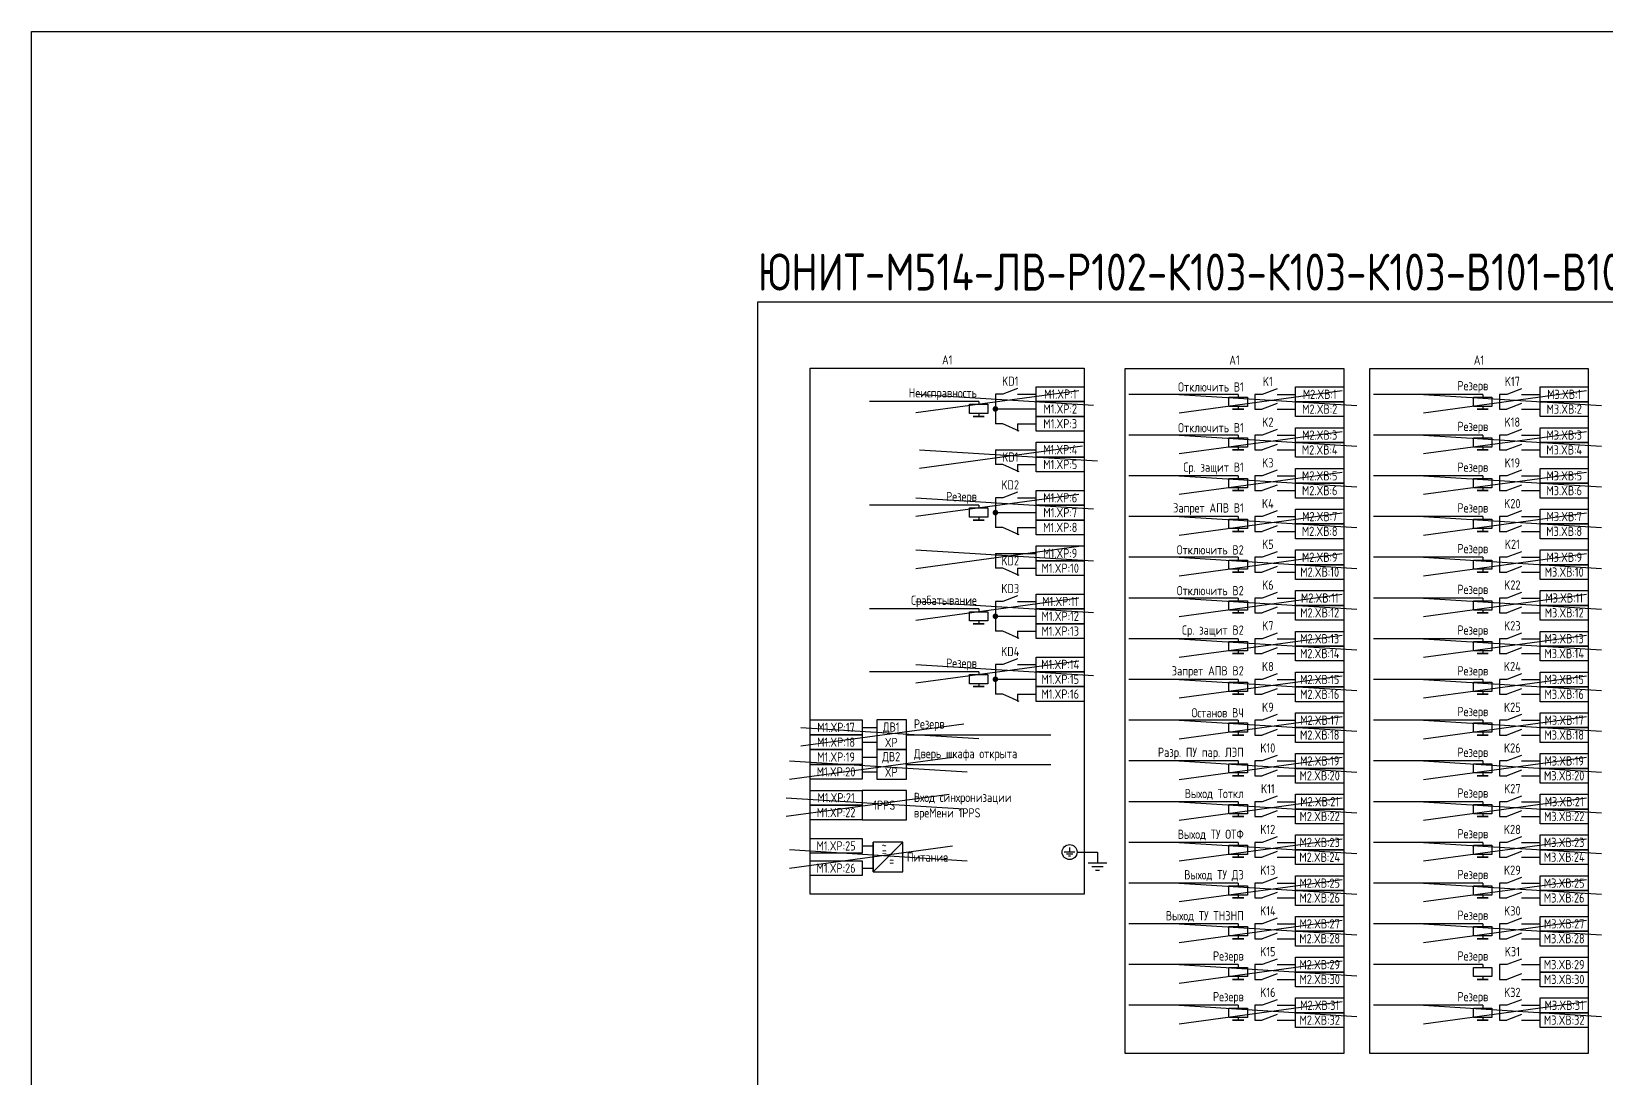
# Model space of a CAD drawing. Header units: millimetres. Extents: x -1036 to 2871, y -90 to 586.
# Drawn here: x -1036 to -611.2, y 303.5 to 586 of the extents above; entities that cross this region are included whole.
import ezdxf

# ---------------------------------------------------------------- set-up
doc = ezdxf.new("R2010")
doc.units = ezdxf.units.MM
doc.styles.add('Gost_type_A', font='GOST_A.TTF')

# ---------------------------------------------------------------- blocks, each defined once
blk = doc.blocks.new('POINT')
at = {"const_width": 0.75}
blk.add_lwpolyline([(-0.375, 0, 1), (0.375, 0, 1)], format="xyb", close=True, dxfattribs=at)

msp = doc.modelspace()

# ---------------------------------------------------------------- linework, layer by layer
at = {"color": 6}
for p, q in [((-797.32, 483.06), (-753.32, 489.06)), ((-726.28, 483), (-682.28, 489)), ((-797.32, 488.06), (-749.32, 485.06)), ((-726.28, 488), (-678.28, 485)), ((-726.28, 472), (-682.28, 478)), ((-726.28, 477), (-678.28, 474)), ((-796.32, 468.06), (-752.32, 474.06)), ((-796.32, 473.06), (-748.32, 470.06)), ((-726.28, 461), (-682.28, 467)), ((-726.28, 466), (-678.28, 463)), ((-726.28, 450), (-682.28, 456)), ((-726.28, 455), (-678.28, 452)), ((-726.28, 439), (-682.28, 445)), ((-726.28, 444), (-678.28, 441)), ((-726.28, 428), (-682.28, 434)), ((-797.32, 427.06), (-753.32, 433.06)), ((-797.32, 432.06), (-749.32, 429.06)), ((-726.28, 433), (-678.28, 430)), ((-726.28, 417), (-682.28, 423)), ((-726.28, 422), (-678.28, 419)), ((-797.32, 410.06), (-753.32, 416.06)), ((-797.32, 415.06), (-749.32, 412.06)), ((-726.28, 406), (-682.28, 412)), ((-726.28, 411), (-678.28, 408)), ((-726.28, 395), (-682.28, 401)), ((-726.28, 400), (-678.28, 397)), ((-831.42, 384.06), (-787.42, 390.06)), ((-831.42, 389.06), (-783.42, 386.06)), ((-726.28, 384), (-682.28, 390)), ((-726.28, 389), (-678.28, 386)), ((-726.28, 373), (-682.28, 379)), ((-726.28, 378), (-678.28, 375)), ((-831.42, 360.06), (-787.42, 366.06)), ((-726.28, 362), (-682.28, 368)), ((-726.28, 367), (-678.28, 364)), ((-831.42, 365.06), (-783.42, 362.06)), ((-726.28, 351), (-682.28, 357)), ((-726.28, 356), (-678.28, 353)), ((-726.28, 340), (-682.28, 346)), ((-726.28, 345), (-678.28, 342))]:
    msp.add_line(p, q, dxfattribs=at)
at = {"ltscale": 4.32}
for p, q in [((-769.84, 489.56), (-773.84, 488.06)), ((-699.81, 489.5), (-703.81, 488)), ((-633.82, 489.5), (-637.82, 488)), ((-699.81, 485.5), (-703.81, 484)), ((-633.82, 485.5), (-637.82, 484)), ((-769.45, 478.06), (-773.84, 480.06)), ((-699.81, 478.5), (-703.81, 477)), ((-633.82, 478.5), (-637.82, 477)), ((-699.81, 474.5), (-703.81, 473)), ((-633.82, 474.5), (-637.82, 473)), ((-769.45, 467.06), (-773.84, 469.06)), ((-699.81, 467.5), (-703.81, 466)), ((-633.82, 467.5), (-637.82, 466)), ((-699.81, 463.5), (-703.81, 462)), ((-633.82, 463.5), (-637.82, 462)), ((-769.84, 461.56), (-773.84, 460.06)), ((-699.81, 456.5), (-703.81, 455)), ((-633.82, 456.5), (-637.82, 455)), ((-769.45, 450.06), (-773.84, 452.06)), ((-699.81, 452.5), (-703.81, 451)), ((-633.82, 452.5), (-637.82, 451)), ((-699.81, 445.5), (-703.81, 444)), ((-633.82, 445.5), (-637.82, 444)), ((-769.45, 439.06), (-773.84, 441.06)), ((-699.81, 441.5), (-703.81, 440)), ((-633.82, 441.5), (-637.82, 440)), ((-769.84, 433.56), (-773.84, 432.06)), ((-699.81, 434.5), (-703.81, 433)), ((-633.82, 434.5), (-637.82, 433)), ((-699.81, 430.5), (-703.81, 429)), ((-633.82, 430.5), (-637.82, 429)), ((-769.45, 422.06), (-773.84, 424.06)), ((-699.81, 423.5), (-703.81, 422)), ((-633.82, 423.5), (-637.82, 422)), ((-769.84, 416.56), (-773.84, 415.06)), ((-699.81, 419.5), (-703.81, 418)), ((-633.82, 419.5), (-637.82, 418)), ((-699.81, 412.5), (-703.81, 411)), ((-633.82, 412.5), (-637.82, 411)), ((-699.81, 408.5), (-703.81, 407)), ((-633.82, 408.5), (-637.82, 407)), ((-769.45, 405.06), (-773.84, 407.06)), ((-699.81, 401.5), (-703.81, 400)), ((-633.82, 401.5), (-637.82, 400)), ((-699.81, 397.5), (-703.81, 396)), ((-633.82, 397.5), (-637.82, 396)), ((-699.81, 390.5), (-703.81, 389)), ((-633.82, 390.5), (-637.82, 389)), ((-699.81, 386.5), (-703.81, 385)), ((-633.82, 386.5), (-637.82, 385)), ((-699.81, 379.5), (-703.81, 378)), ((-633.82, 379.5), (-637.82, 378)), ((-699.81, 375.5), (-703.81, 374)), ((-633.82, 375.5), (-637.82, 374)), ((-755.81, 365.66), (-755.81, 364.38)), ((-699.81, 368.5), (-703.81, 367)), ((-633.82, 368.5), (-637.82, 367)), ((-754.39, 364.38), (-757.24, 364.38)), ((-754.96, 363.81), (-756.67, 363.81)), ((-755.53, 363.24), (-756.1, 363.24)), ((-745.78, 361.38), (-750.78, 361.38)), ((-748.28, 364.38), (-748.28, 361.38)), ((-699.81, 364.5), (-703.81, 363)), ((-633.82, 364.5), (-637.82, 363)), ((-746.78, 360.38), (-749.78, 360.38)), ((-747.78, 359.38), (-748.78, 359.38)), ((-699.81, 357.5), (-703.81, 356)), ((-633.82, 357.5), (-637.82, 356)), ((-699.81, 353.5), (-703.81, 352)), ((-633.82, 353.5), (-637.82, 352)), ((-699.81, 346.5), (-703.81, 345)), ((-633.82, 346.5), (-637.82, 345)), ((-699.81, 342.5), (-703.81, 341)), ((-633.82, 342.5), (-637.82, 341)), ((-699.81, 335.5), (-703.81, 334)), ((-699.81, 331.5), (-703.81, 330)), ((-633.82, 335.5), (-637.82, 334)), ((-633.82, 331.5), (-637.82, 330)), ((-699.81, 324.5), (-703.81, 323)), ((-633.82, 324.5), (-637.82, 323)), ((-699.81, 320.5), (-703.81, 319)), ((-633.82, 320.5), (-637.82, 319))]:
    msp.add_line(p, q, dxfattribs=at)
at = {"color": 3}
for p, q in [((-660.29, 483), (-616.29, 489)), ((-660.29, 488), (-612.29, 485)), ((-660.29, 472), (-616.29, 478)), ((-660.29, 477), (-612.29, 474)), ((-660.29, 461), (-616.29, 467)), ((-660.29, 466), (-612.29, 463)), ((-797.32, 455.06), (-753.32, 461.06)), ((-797.32, 460.06), (-749.32, 457.06)), ((-660.29, 450), (-616.29, 456)), ((-660.29, 455), (-612.29, 452)), ((-797.32, 441), (-753.32, 447)), ((-797.32, 446), (-749.32, 443)), ((-660.29, 439), (-616.29, 445)), ((-660.29, 444), (-612.29, 441)), ((-660.29, 428), (-616.29, 434)), ((-660.29, 433), (-612.29, 430)), ((-660.29, 417), (-616.29, 423)), ((-660.29, 422), (-612.29, 419)), ((-660.29, 406), (-616.29, 412)), ((-660.29, 411), (-612.29, 408)), ((-660.29, 395), (-616.29, 401)), ((-660.29, 400), (-612.29, 397)), ((-828.32, 393.06), (-784.32, 399.06)), ((-828.32, 398.06), (-780.32, 395.06)), ((-660.29, 384), (-616.29, 390)), ((-660.29, 389), (-612.29, 386)), ((-832.32, 374.06), (-788.32, 380.06)), ((-832.32, 379.06), (-784.32, 376.06)), ((-660.29, 373), (-616.29, 379)), ((-660.29, 378), (-612.29, 375)), ((-660.29, 362), (-616.29, 368)), ((-660.29, 367), (-612.29, 364)), ((-660.29, 351), (-616.29, 357)), ((-660.29, 356), (-612.29, 353)), ((-660.29, 340), (-616.29, 346)), ((-660.29, 345), (-612.29, 342)), ((-726.28, 329), (-682.28, 335)), ((-726.28, 334), (-678.28, 331)), ((-726.28, 318), (-682.28, 324)), ((-726.28, 323), (-678.28, 320)), ((-660.29, 318), (-616.29, 324)), ((-660.29, 323), (-612.29, 320))]:
    msp.add_line(p, q, dxfattribs=at)
for p, q in [((-780.34, 486.06), (-809.84, 486.06)), ((-780.34, 486.06), (-780.34, 485.31)), ((-710.31, 488), (-739.81, 488)), ((-710.31, 488), (-710.31, 487.25)), ((-710.31, 484.75), (-710.31, 484)), ((-644.32, 488), (-673.82, 488)), ((-644.32, 488), (-644.32, 487.25)), ((-644.32, 484.75), (-644.32, 484)), ((-780.34, 482.81), (-780.34, 482.06)), ((-769.84, 480.06), (-769.84, 478.06)), ((-710.31, 477), (-739.81, 477)), ((-710.31, 477), (-710.31, 476.25)), ((-644.32, 477), (-673.82, 477)), ((-644.32, 477), (-644.32, 476.25)), ((-775.84, 473.06), (-775.84, 469.06)), ((-710.31, 473.75), (-710.31, 473)), ((-644.32, 473.75), (-644.32, 473)), ((-769.84, 469.06), (-769.84, 467.06)), ((-710.31, 466), (-739.81, 466)), ((-710.31, 466), (-710.31, 465.25)), ((-644.32, 466), (-673.82, 466)), ((-644.32, 466), (-644.32, 465.25)), ((-710.31, 462.75), (-710.31, 462)), ((-644.32, 462.75), (-644.32, 462)), ((-780.34, 458.06), (-809.84, 458.06)), ((-780.34, 458.06), (-780.34, 457.31)), ((-780.34, 454.81), (-780.34, 454.06)), ((-710.31, 455), (-739.81, 455)), ((-710.31, 455), (-710.31, 454.25)), ((-644.32, 455), (-673.82, 455)), ((-644.32, 455), (-644.32, 454.25)), ((-769.84, 452.06), (-769.84, 450.06)), ((-710.31, 451.75), (-710.31, 451)), ((-644.32, 451.75), (-644.32, 451)), ((-775.84, 445.06), (-775.84, 441.06)), ((-710.31, 444), (-739.81, 444)), ((-710.31, 444), (-710.31, 443.25)), ((-644.32, 444), (-673.82, 444)), ((-644.32, 444), (-644.32, 443.25)), ((-769.84, 441.06), (-769.84, 439.06)), ((-710.31, 440.75), (-710.31, 440)), ((-644.32, 440.75), (-644.32, 440)), ((-780.34, 430.06), (-809.84, 430.06)), ((-780.34, 430.06), (-780.34, 429.31)), ((-710.31, 433), (-739.81, 433)), ((-710.31, 433), (-710.31, 432.25)), ((-710.31, 429.75), (-710.31, 429)), ((-644.32, 433), (-673.82, 433)), ((-644.32, 433), (-644.32, 432.25)), ((-644.32, 429.75), (-644.32, 429)), ((-780.34, 426.81), (-780.34, 426.06)), ((-769.84, 424.06), (-769.84, 422.06)), ((-710.31, 422), (-739.81, 422)), ((-710.31, 422), (-710.31, 421.25)), ((-644.32, 422), (-673.82, 422)), ((-644.32, 422), (-644.32, 421.25)), ((-710.31, 418.75), (-710.31, 418)), ((-644.32, 418.75), (-644.32, 418)), ((-780.34, 413.06), (-809.84, 413.06)), ((-780.34, 413.06), (-780.34, 412.31)), ((-780.34, 409.81), (-780.34, 409.06)), ((-710.31, 411), (-739.81, 411)), ((-710.31, 411), (-710.31, 410.25)), ((-644.32, 411), (-673.82, 411)), ((-644.32, 411), (-644.32, 410.25)), ((-769.84, 407.06), (-769.84, 405.06)), ((-710.31, 407.75), (-710.31, 407)), ((-644.32, 407.75), (-644.32, 407)), ((-710.31, 400), (-739.81, 400)), ((-710.31, 400), (-710.31, 399.25)), ((-644.32, 400), (-673.82, 400)), ((-644.32, 400), (-644.32, 399.25)), ((-811.84, 398.06), (-807.84, 398.06)), ((-799.84, 396.06), (-760.84, 396.06)), ((-710.31, 396.75), (-710.31, 396)), ((-644.32, 396.75), (-644.32, 396)), ((-811.84, 394.06), (-807.84, 394.06)), ((-811.84, 390.06), (-807.84, 390.06)), ((-799.84, 388.06), (-760.84, 388.06)), ((-710.31, 389), (-739.81, 389)), ((-710.31, 389), (-710.31, 388.25)), ((-644.32, 389), (-673.82, 389)), ((-644.32, 389), (-644.32, 388.25)), ((-811.84, 386.06), (-807.84, 386.06)), ((-710.31, 385.75), (-710.31, 385)), ((-644.32, 385.75), (-644.32, 385)), ((-710.31, 378), (-739.81, 378)), ((-710.31, 378), (-710.31, 377.25)), ((-710.31, 374.75), (-710.31, 374)), ((-644.32, 378), (-673.82, 378)), ((-644.32, 378), (-644.32, 377.25)), ((-644.32, 374.75), (-644.32, 374)), ((-808.84, 359.06), (-808.84, 367.06)), ((-808.84, 359.06), (-800.84, 367.06)), ((-710.31, 367), (-739.81, 367)), ((-710.31, 367), (-710.31, 366.25)), ((-644.32, 367), (-673.82, 367)), ((-644.32, 367), (-644.32, 366.25)), ((-753.79, 364.38), (-748.28, 364.38)), ((-710.31, 363.75), (-710.31, 363)), ((-644.32, 363.75), (-644.32, 363)), ((-710.31, 356), (-739.81, 356)), ((-710.31, 356), (-710.31, 355.25)), ((-710.31, 352.75), (-710.31, 352)), ((-644.32, 356), (-673.82, 356)), ((-644.32, 356), (-644.32, 355.25)), ((-644.32, 352.75), (-644.32, 352)), ((-710.31, 345), (-739.81, 345)), ((-710.31, 345), (-710.31, 344.25)), ((-644.32, 345), (-673.82, 345)), ((-644.32, 345), (-644.32, 344.25)), ((-710.31, 341.75), (-710.31, 341)), ((-644.32, 341.75), (-644.32, 341)), ((-710.31, 334), (-739.81, 334)), ((-710.31, 334), (-710.31, 333.25)), ((-644.32, 334), (-673.82, 334)), ((-644.32, 334), (-644.32, 333.25)), ((-710.31, 330.75), (-710.31, 330)), ((-644.32, 330.75), (-644.32, 330)), ((-710.31, 323), (-739.81, 323)), ((-710.31, 323), (-710.31, 322.25)), ((-644.32, 323), (-673.82, 323)), ((-644.32, 323), (-644.32, 322.25)), ((-710.31, 319.75), (-710.31, 319)), ((-644.32, 319.75), (-644.32, 319))]:
    msp.add_line(p, q)
at = {"ltscale": 1.08}
for p, q in [((-773.84, 488.06), (-775.84, 488.06)), ((-775.84, 488.06), (-775.84, 480.06)), ((-769.84, 488.06), (-764.84, 488.06)), ((-703.81, 488), (-705.81, 488)), ((-705.81, 488), (-705.81, 484)), ((-699.81, 488), (-694.81, 488)), ((-637.82, 488), (-639.82, 488)), ((-639.82, 488), (-639.82, 484)), ((-633.82, 488), (-628.82, 488)), ((-775.84, 484.06), (-764.84, 484.06)), ((-705.81, 484), (-703.81, 484)), ((-699.81, 484), (-694.81, 484)), ((-639.82, 484), (-637.82, 484)), ((-633.82, 484), (-628.82, 484)), ((-773.84, 480.06), (-775.84, 480.06)), ((-769.84, 480.06), (-764.84, 480.06)), ((-703.81, 477), (-705.81, 477)), ((-705.81, 477), (-705.81, 473)), ((-699.81, 477), (-694.81, 477)), ((-637.82, 477), (-639.82, 477)), ((-639.82, 477), (-639.82, 473)), ((-633.82, 477), (-628.82, 477)), ((-775.84, 473.06), (-764.84, 473.06)), ((-705.81, 473), (-703.81, 473)), ((-699.81, 473), (-694.81, 473)), ((-639.82, 473), (-637.82, 473)), ((-633.82, 473), (-628.82, 473)), ((-773.84, 469.06), (-775.84, 469.06)), ((-769.84, 469.06), (-764.84, 469.06)), ((-703.81, 466), (-705.81, 466)), ((-705.81, 466), (-705.81, 462)), ((-699.81, 466), (-694.81, 466)), ((-637.82, 466), (-639.82, 466)), ((-639.82, 466), (-639.82, 462)), ((-633.82, 466), (-628.82, 466)), ((-773.84, 460.06), (-775.84, 460.06)), ((-775.84, 460.06), (-775.84, 452.06)), ((-769.84, 460.06), (-764.84, 460.06)), ((-705.81, 462), (-703.81, 462)), ((-699.81, 462), (-694.81, 462)), ((-639.82, 462), (-637.82, 462)), ((-633.82, 462), (-628.82, 462)), ((-775.84, 456.06), (-764.84, 456.06)), ((-703.81, 455), (-705.81, 455)), ((-705.81, 455), (-705.81, 451)), ((-699.81, 455), (-694.81, 455)), ((-637.82, 455), (-639.82, 455)), ((-639.82, 455), (-639.82, 451)), ((-633.82, 455), (-628.82, 455)), ((-773.84, 452.06), (-775.84, 452.06)), ((-769.84, 452.06), (-764.84, 452.06)), ((-705.81, 451), (-703.81, 451)), ((-699.81, 451), (-694.81, 451)), ((-639.82, 451), (-637.82, 451)), ((-633.82, 451), (-628.82, 451)), ((-775.84, 445.06), (-764.84, 445.06)), ((-703.81, 444), (-705.81, 444)), ((-705.81, 444), (-705.81, 440)), ((-699.81, 444), (-694.81, 444)), ((-637.82, 444), (-639.82, 444)), ((-639.82, 444), (-639.82, 440)), ((-633.82, 444), (-628.82, 444)), ((-773.84, 441.06), (-775.84, 441.06)), ((-769.84, 441.06), (-764.84, 441.06)), ((-705.81, 440), (-703.81, 440)), ((-699.81, 440), (-694.81, 440)), ((-639.82, 440), (-637.82, 440)), ((-633.82, 440), (-628.82, 440)), ((-773.84, 432.06), (-775.84, 432.06)), ((-775.84, 432.06), (-775.84, 424.06)), ((-769.84, 432.06), (-764.84, 432.06)), ((-703.81, 433), (-705.81, 433)), ((-705.81, 433), (-705.81, 429)), ((-699.81, 433), (-694.81, 433)), ((-637.82, 433), (-639.82, 433)), ((-639.82, 433), (-639.82, 429)), ((-633.82, 433), (-628.82, 433)), ((-775.84, 428.06), (-764.84, 428.06)), ((-705.81, 429), (-703.81, 429)), ((-699.81, 429), (-694.81, 429)), ((-639.82, 429), (-637.82, 429)), ((-633.82, 429), (-628.82, 429)), ((-773.84, 424.06), (-775.84, 424.06)), ((-769.84, 424.06), (-764.84, 424.06)), ((-703.81, 422), (-705.81, 422)), ((-705.81, 422), (-705.81, 418)), ((-699.81, 422), (-694.81, 422)), ((-637.82, 422), (-639.82, 422)), ((-639.82, 422), (-639.82, 418)), ((-633.82, 422), (-628.82, 422)), ((-705.81, 418), (-703.81, 418)), ((-699.81, 418), (-694.81, 418)), ((-639.82, 418), (-637.82, 418)), ((-633.82, 418), (-628.82, 418)), ((-773.84, 415.06), (-775.84, 415.06)), ((-775.84, 415.06), (-775.84, 407.06)), ((-769.84, 415.06), (-764.84, 415.06)), ((-775.84, 411.06), (-764.84, 411.06)), ((-703.81, 411), (-705.81, 411)), ((-705.81, 411), (-705.81, 407)), ((-699.81, 411), (-694.81, 411)), ((-637.82, 411), (-639.82, 411)), ((-639.82, 411), (-639.82, 407)), ((-633.82, 411), (-628.82, 411)), ((-773.84, 407.06), (-775.84, 407.06)), ((-769.84, 407.06), (-764.84, 407.06)), ((-705.81, 407), (-703.81, 407)), ((-699.81, 407), (-694.81, 407)), ((-639.82, 407), (-637.82, 407)), ((-633.82, 407), (-628.82, 407)), ((-703.81, 400), (-705.81, 400)), ((-705.81, 400), (-705.81, 396)), ((-699.81, 400), (-694.81, 400)), ((-637.82, 400), (-639.82, 400)), ((-639.82, 400), (-639.82, 396)), ((-633.82, 400), (-628.82, 400)), ((-705.81, 396), (-703.81, 396)), ((-699.81, 396), (-694.81, 396)), ((-639.82, 396), (-637.82, 396)), ((-633.82, 396), (-628.82, 396)), ((-703.81, 389), (-705.81, 389)), ((-705.81, 389), (-705.81, 385)), ((-699.81, 389), (-694.81, 389)), ((-637.82, 389), (-639.82, 389)), ((-639.82, 389), (-639.82, 385)), ((-633.82, 389), (-628.82, 389)), ((-705.81, 385), (-703.81, 385)), ((-699.81, 385), (-694.81, 385)), ((-639.82, 385), (-637.82, 385)), ((-633.82, 385), (-628.82, 385)), ((-703.81, 378), (-705.81, 378)), ((-705.81, 378), (-705.81, 374)), ((-705.81, 374), (-703.81, 374)), ((-699.81, 378), (-694.81, 378)), ((-699.81, 374), (-694.81, 374)), ((-637.82, 378), (-639.82, 378)), ((-639.82, 378), (-639.82, 374)), ((-639.82, 374), (-637.82, 374)), ((-633.82, 378), (-628.82, 378)), ((-633.82, 374), (-628.82, 374)), ((-703.81, 367), (-705.81, 367)), ((-705.81, 367), (-705.81, 363)), ((-699.81, 367), (-694.81, 367)), ((-637.82, 367), (-639.82, 367)), ((-639.82, 367), (-639.82, 363)), ((-633.82, 367), (-628.82, 367)), ((-705.81, 363), (-703.81, 363)), ((-699.81, 363), (-694.81, 363)), ((-639.82, 363), (-637.82, 363)), ((-633.82, 363), (-628.82, 363)), ((-703.81, 356), (-705.81, 356)), ((-705.81, 356), (-705.81, 352)), ((-699.81, 356), (-694.81, 356)), ((-637.82, 356), (-639.82, 356)), ((-639.82, 356), (-639.82, 352)), ((-633.82, 356), (-628.82, 356)), ((-705.81, 352), (-703.81, 352)), ((-699.81, 352), (-694.81, 352)), ((-639.82, 352), (-637.82, 352)), ((-633.82, 352), (-628.82, 352)), ((-703.81, 345), (-705.81, 345)), ((-705.81, 345), (-705.81, 341)), ((-699.81, 345), (-694.81, 345)), ((-637.82, 345), (-639.82, 345)), ((-639.82, 345), (-639.82, 341)), ((-633.82, 345), (-628.82, 345)), ((-705.81, 341), (-703.81, 341)), ((-699.81, 341), (-694.81, 341)), ((-639.82, 341), (-637.82, 341)), ((-633.82, 341), (-628.82, 341)), ((-703.81, 334), (-705.81, 334)), ((-705.81, 334), (-705.81, 330)), ((-699.81, 334), (-694.81, 334)), ((-637.82, 334), (-639.82, 334)), ((-639.82, 334), (-639.82, 330)), ((-633.82, 334), (-628.82, 334)), ((-705.81, 330), (-703.81, 330)), ((-699.81, 330), (-694.81, 330)), ((-639.82, 330), (-637.82, 330)), ((-633.82, 330), (-628.82, 330)), ((-703.81, 323), (-705.81, 323)), ((-705.81, 323), (-705.81, 319)), ((-699.81, 323), (-694.81, 323)), ((-637.82, 323), (-639.82, 323)), ((-639.82, 323), (-639.82, 319)), ((-633.82, 323), (-628.82, 323)), ((-705.81, 319), (-703.81, 319)), ((-699.81, 319), (-694.81, 319)), ((-639.82, 319), (-637.82, 319)), ((-633.82, 319), (-628.82, 319))]:
    msp.add_line(p, q, dxfattribs=at)
at = {"ltscale": 4}
for p, q in [((-811.84, 366.06), (-808.84, 366.06)), ((-811.84, 360.06), (-808.84, 360.06))]:
    msp.add_line(p, q, dxfattribs=at)
for points in [[(-1036, 586), (2871, 586), (2871, -90), (-1036, -90)], [(-840, 513), (-64.17, 513), (-64.17, 297), (-840, 297)], [(-825.84, 495.06), (-751.84, 495.06), (-751.84, 353.06), (-825.84, 353.06)], [(-740.81, 495), (-681.81, 495), (-681.81, 310), (-740.81, 310)], [(-674.82, 495), (-615.82, 495), (-615.82, 310), (-674.82, 310)], [(-764.84, 490.06), (-751.84, 490.06), (-751.84, 486.06), (-764.84, 486.06)], [(-694.81, 490), (-681.81, 490), (-681.81, 486), (-694.81, 486)], [(-628.82, 490), (-615.82, 490), (-615.82, 486), (-628.82, 486)], [(-777.84, 485.31), (-777.84, 482.81), (-782.84, 482.81), (-782.84, 485.31)], [(-764.84, 486.06), (-751.84, 486.06), (-751.84, 482.06), (-764.84, 482.06)], [(-707.81, 487.25), (-707.81, 484.75), (-712.81, 484.75), (-712.81, 487.25)], [(-694.81, 486), (-681.81, 486), (-681.81, 482), (-694.81, 482)], [(-641.82, 487.25), (-641.82, 484.75), (-646.82, 484.75), (-646.82, 487.25)], [(-628.82, 486), (-615.82, 486), (-615.82, 482), (-628.82, 482)], [(-778.84, 482.06), (-781.84, 482.06)], [(-764.84, 482.06), (-751.84, 482.06), (-751.84, 478.06), (-764.84, 478.06)], [(-708.81, 484), (-711.81, 484)], [(-642.82, 484), (-645.82, 484)], [(-707.81, 476.25), (-707.81, 473.75), (-712.81, 473.75), (-712.81, 476.25)], [(-694.81, 479), (-681.81, 479), (-681.81, 475), (-694.81, 475)], [(-641.82, 476.25), (-641.82, 473.75), (-646.82, 473.75), (-646.82, 476.25)], [(-628.82, 479), (-615.82, 479), (-615.82, 475), (-628.82, 475)], [(-764.84, 475.06), (-751.84, 475.06), (-751.84, 471.06), (-764.84, 471.06)], [(-708.81, 473), (-711.81, 473)], [(-694.81, 475), (-681.81, 475), (-681.81, 471), (-694.81, 471)], [(-642.82, 473), (-645.82, 473)], [(-628.82, 475), (-615.82, 475), (-615.82, 471), (-628.82, 471)], [(-764.84, 471.06), (-751.84, 471.06), (-751.84, 467.06), (-764.84, 467.06)], [(-694.81, 468), (-681.81, 468), (-681.81, 464), (-694.81, 464)], [(-628.82, 468), (-615.82, 468), (-615.82, 464), (-628.82, 464)], [(-707.81, 465.25), (-707.81, 462.75), (-712.81, 462.75), (-712.81, 465.25)], [(-694.81, 464), (-681.81, 464), (-681.81, 460), (-694.81, 460)], [(-641.82, 465.25), (-641.82, 462.75), (-646.82, 462.75), (-646.82, 465.25)], [(-628.82, 464), (-615.82, 464), (-615.82, 460), (-628.82, 460)], [(-764.84, 462.06), (-751.84, 462.06), (-751.84, 458.06), (-764.84, 458.06)], [(-708.81, 462), (-711.81, 462)], [(-642.82, 462), (-645.82, 462)], [(-777.84, 457.31), (-777.84, 454.81), (-782.84, 454.81), (-782.84, 457.31)], [(-764.84, 458.06), (-751.84, 458.06), (-751.84, 454.06), (-764.84, 454.06)], [(-694.81, 457), (-681.81, 457), (-681.81, 453), (-694.81, 453)], [(-628.82, 457), (-615.82, 457), (-615.82, 453), (-628.82, 453)], [(-778.84, 454.06), (-781.84, 454.06)], [(-764.84, 454.06), (-751.84, 454.06), (-751.84, 450.06), (-764.84, 450.06)], [(-707.81, 454.25), (-707.81, 451.75), (-712.81, 451.75), (-712.81, 454.25)], [(-708.81, 451), (-711.81, 451)], [(-694.81, 453), (-681.81, 453), (-681.81, 449), (-694.81, 449)], [(-641.82, 454.25), (-641.82, 451.75), (-646.82, 451.75), (-646.82, 454.25)], [(-642.82, 451), (-645.82, 451)], [(-628.82, 453), (-615.82, 453), (-615.82, 449), (-628.82, 449)], [(-764.84, 447.06), (-751.84, 447.06), (-751.84, 443.06), (-764.84, 443.06)], [(-764.84, 443.06), (-751.84, 443.06), (-751.84, 439.06), (-764.84, 439.06)], [(-707.81, 443.25), (-707.81, 440.75), (-712.81, 440.75), (-712.81, 443.25)], [(-694.81, 446), (-681.81, 446), (-681.81, 442), (-694.81, 442)], [(-694.81, 442), (-681.81, 442), (-681.81, 438), (-694.81, 438)], [(-641.82, 443.25), (-641.82, 440.75), (-646.82, 440.75), (-646.82, 443.25)], [(-628.82, 446), (-615.82, 446), (-615.82, 442), (-628.82, 442)], [(-628.82, 442), (-615.82, 442), (-615.82, 438), (-628.82, 438)], [(-708.81, 440), (-711.81, 440)], [(-642.82, 440), (-645.82, 440)], [(-764.84, 434.06), (-751.84, 434.06), (-751.84, 430.06), (-764.84, 430.06)], [(-694.81, 435), (-681.81, 435), (-681.81, 431), (-694.81, 431)], [(-628.82, 435), (-615.82, 435), (-615.82, 431), (-628.82, 431)], [(-777.84, 429.31), (-777.84, 426.81), (-782.84, 426.81), (-782.84, 429.31)], [(-764.84, 430.06), (-751.84, 430.06), (-751.84, 426.06), (-764.84, 426.06)], [(-707.81, 432.25), (-707.81, 429.75), (-712.81, 429.75), (-712.81, 432.25)], [(-694.81, 431), (-681.81, 431), (-681.81, 427), (-694.81, 427)], [(-641.82, 432.25), (-641.82, 429.75), (-646.82, 429.75), (-646.82, 432.25)], [(-628.82, 431), (-615.82, 431), (-615.82, 427), (-628.82, 427)], [(-778.84, 426.06), (-781.84, 426.06)], [(-764.84, 426.06), (-751.84, 426.06), (-751.84, 422.06), (-764.84, 422.06)], [(-708.81, 429), (-711.81, 429)], [(-642.82, 429), (-645.82, 429)], [(-707.81, 421.25), (-707.81, 418.75), (-712.81, 418.75), (-712.81, 421.25)], [(-694.81, 424), (-681.81, 424), (-681.81, 420), (-694.81, 420)], [(-641.82, 421.25), (-641.82, 418.75), (-646.82, 418.75), (-646.82, 421.25)], [(-628.82, 424), (-615.82, 424), (-615.82, 420), (-628.82, 420)], [(-764.84, 417.06), (-751.84, 417.06), (-751.84, 413.06), (-764.84, 413.06)], [(-708.81, 418), (-711.81, 418)], [(-694.81, 420), (-681.81, 420), (-681.81, 416), (-694.81, 416)], [(-642.82, 418), (-645.82, 418)], [(-628.82, 420), (-615.82, 420), (-615.82, 416), (-628.82, 416)], [(-777.84, 412.31), (-777.84, 409.81), (-782.84, 409.81), (-782.84, 412.31)], [(-764.84, 413.06), (-751.84, 413.06), (-751.84, 409.06), (-764.84, 409.06)], [(-694.81, 413), (-681.81, 413), (-681.81, 409), (-694.81, 409)], [(-628.82, 413), (-615.82, 413), (-615.82, 409), (-628.82, 409)], [(-778.84, 409.06), (-781.84, 409.06)], [(-764.84, 409.06), (-751.84, 409.06), (-751.84, 405.06), (-764.84, 405.06)], [(-707.81, 410.25), (-707.81, 407.75), (-712.81, 407.75), (-712.81, 410.25)], [(-694.81, 409), (-681.81, 409), (-681.81, 405), (-694.81, 405)], [(-641.82, 410.25), (-641.82, 407.75), (-646.82, 407.75), (-646.82, 410.25)], [(-628.82, 409), (-615.82, 409), (-615.82, 405), (-628.82, 405)], [(-708.81, 407), (-711.81, 407)], [(-642.82, 407), (-645.82, 407)], [(-825.84, 400.06), (-811.84, 400.06), (-811.84, 396.06), (-825.84, 396.06)], [(-694.81, 402), (-681.81, 402), (-681.81, 398), (-694.81, 398)], [(-628.82, 402), (-615.82, 402), (-615.82, 398), (-628.82, 398)], [(-825.84, 396.06), (-811.84, 396.06), (-811.84, 392.06), (-825.84, 392.06)], [(-707.81, 399.25), (-707.81, 396.75), (-712.81, 396.75), (-712.81, 399.25)], [(-708.81, 396), (-711.81, 396)], [(-694.81, 398), (-681.81, 398), (-681.81, 394), (-694.81, 394)], [(-641.82, 399.25), (-641.82, 396.75), (-646.82, 396.75), (-646.82, 399.25)], [(-642.82, 396), (-645.82, 396)], [(-628.82, 398), (-615.82, 398), (-615.82, 394), (-628.82, 394)], [(-825.84, 392.06), (-811.84, 392.06), (-811.84, 388.06), (-825.84, 388.06)], [(-694.81, 391), (-681.81, 391), (-681.81, 387), (-694.81, 387)], [(-628.82, 391), (-615.82, 391), (-615.82, 387), (-628.82, 387)], [(-825.84, 388.06), (-811.84, 388.06), (-811.84, 384.06), (-825.84, 384.06)], [(-707.81, 388.25), (-707.81, 385.75), (-712.81, 385.75), (-712.81, 388.25)], [(-694.81, 387), (-681.81, 387), (-681.81, 383), (-694.81, 383)], [(-641.82, 388.25), (-641.82, 385.75), (-646.82, 385.75), (-646.82, 388.25)], [(-628.82, 387), (-615.82, 387), (-615.82, 383), (-628.82, 383)], [(-708.81, 385), (-711.81, 385)], [(-642.82, 385), (-645.82, 385)], [(-825.84, 381.06), (-811.84, 381.06), (-811.84, 377.06), (-825.84, 377.06)], [(-694.81, 380), (-681.81, 380), (-681.81, 376), (-694.81, 376)], [(-628.82, 380), (-615.82, 380), (-615.82, 376), (-628.82, 376)], [(-825.84, 377.06), (-811.84, 377.06), (-811.84, 373.06), (-825.84, 373.06)], [(-707.81, 377.25), (-707.81, 374.75), (-712.81, 374.75), (-712.81, 377.25)], [(-708.81, 374), (-711.81, 374)], [(-694.81, 376), (-681.81, 376), (-681.81, 372), (-694.81, 372)], [(-641.82, 377.25), (-641.82, 374.75), (-646.82, 374.75), (-646.82, 377.25)], [(-642.82, 374), (-645.82, 374)], [(-628.82, 376), (-615.82, 376), (-615.82, 372), (-628.82, 372)], [(-825.84, 368.06), (-811.84, 368.06), (-811.84, 364.06), (-825.84, 364.06)], [(-707.81, 366.25), (-707.81, 363.75), (-712.81, 363.75), (-712.81, 366.25)], [(-694.81, 369), (-681.81, 369), (-681.81, 365), (-694.81, 365)], [(-641.82, 366.25), (-641.82, 363.75), (-646.82, 363.75), (-646.82, 366.25)], [(-628.82, 369), (-615.82, 369), (-615.82, 365), (-628.82, 365)], [(-825.84, 362.06), (-811.84, 362.06), (-811.84, 358.06), (-825.84, 358.06)], [(-708.81, 363), (-711.81, 363)], [(-694.81, 365), (-681.81, 365), (-681.81, 361), (-694.81, 361)], [(-642.82, 363), (-645.82, 363)], [(-628.82, 365), (-615.82, 365), (-615.82, 361), (-628.82, 361)], [(-694.81, 358), (-681.81, 358), (-681.81, 354), (-694.81, 354)], [(-628.82, 358), (-615.82, 358), (-615.82, 354), (-628.82, 354)], [(-707.81, 355.25), (-707.81, 352.75), (-712.81, 352.75), (-712.81, 355.25)], [(-694.81, 354), (-681.81, 354), (-681.81, 350), (-694.81, 350)], [(-641.82, 355.25), (-641.82, 352.75), (-646.82, 352.75), (-646.82, 355.25)], [(-628.82, 354), (-615.82, 354), (-615.82, 350), (-628.82, 350)], [(-708.81, 352), (-711.81, 352)], [(-642.82, 352), (-645.82, 352)], [(-707.81, 344.25), (-707.81, 341.75), (-712.81, 341.75), (-712.81, 344.25)], [(-694.81, 347), (-681.81, 347), (-681.81, 343), (-694.81, 343)], [(-641.82, 344.25), (-641.82, 341.75), (-646.82, 341.75), (-646.82, 344.25)], [(-628.82, 347), (-615.82, 347), (-615.82, 343), (-628.82, 343)], [(-708.81, 341), (-711.81, 341)], [(-694.81, 343), (-681.81, 343), (-681.81, 339), (-694.81, 339)], [(-642.82, 341), (-645.82, 341)], [(-628.82, 343), (-615.82, 343), (-615.82, 339), (-628.82, 339)], [(-694.81, 336), (-681.81, 336), (-681.81, 332), (-694.81, 332)], [(-628.82, 336), (-615.82, 336), (-615.82, 332), (-628.82, 332)], [(-707.81, 333.25), (-707.81, 330.75), (-712.81, 330.75), (-712.81, 333.25)], [(-694.81, 332), (-681.81, 332), (-681.81, 328), (-694.81, 328)], [(-641.82, 333.25), (-641.82, 330.75), (-646.82, 330.75), (-646.82, 333.25)], [(-628.82, 332), (-615.82, 332), (-615.82, 328), (-628.82, 328)], [(-708.81, 330), (-711.81, 330)], [(-642.82, 330), (-645.82, 330)], [(-694.81, 325), (-681.81, 325), (-681.81, 321), (-694.81, 321)], [(-628.82, 325), (-615.82, 325), (-615.82, 321), (-628.82, 321)], [(-707.81, 322.25), (-707.81, 319.75), (-712.81, 319.75), (-712.81, 322.25)], [(-708.81, 319), (-711.81, 319)], [(-694.81, 321), (-681.81, 321), (-681.81, 317), (-694.81, 317)], [(-641.82, 322.25), (-641.82, 319.75), (-646.82, 319.75), (-646.82, 322.25)], [(-642.82, 319), (-645.82, 319)], [(-628.82, 321), (-615.82, 321), (-615.82, 317), (-628.82, 317)]]:
    msp.add_lwpolyline(points, close=True)
for points in [[(-807.84, 392.06), (-799.84, 392.06), (-799.84, 400.06), (-807.84, 400.06)], [(-807.84, 384.06), (-799.84, 384.06), (-799.84, 392.06), (-807.84, 392.06)], [(-811.84, 373.06), (-799.84, 373.06), (-799.84, 381.06), (-811.84, 381.06)], [(-808.84, 359.06), (-800.84, 359.06), (-800.84, 367.06), (-808.84, 367.06)]]:
    msp.add_lwpolyline(points, close=True, dxfattribs=at)
msp.add_circle((-755.81, 364.38), 2.02)

# ---------------------------------------------------------------- block references
for p in [(-775.84, 484.06), (-775.84, 456.06), (-775.84, 428.06), (-775.84, 411.06)]:
    msp.add_blockref('POINT', p)

# ---------------------------------------------------------------- texts
at = {"style": 'Gost_type_A'}
for s, insert, char_height, width, attachment_point, line_spacing_factor in [('ЮНИТ-М514-ЛВ-Р102-К103-К103-К103-В101-В101-В101-М179.0700-С01.03', (-840, 516), 10, 855, 7, 0.9), ('A1', (-788.84, 496.06), 2.5, 74.0002, 8, 0.9), ('A1', (-711.31, 496), 2.5, 59, 8, 0.9), ('A1', (-645.32, 496), 2.5, 59, 8, 0.9), ('Неисправность', (-780.84, 488.06), 2.5, 37, 6, 0.8), ('Резерв', (-780.84, 460.06), 2.5, 37, 6, 0.8), ('Срабатывание', (-780.84, 432.06), 2.5, 37, 6, 0.8), ('Резерв', (-780.84, 415.06), 2.5, 37, 6, 0.8)]:
    msp.add_mtext(s, dxfattribs=dict(at, insert=insert, char_height=char_height, width=width, attachment_point=attachment_point, line_spacing_factor=line_spacing_factor))
at = {"char_height": 2.5, "style": 'Gost_type_A'}
for s, insert, width, attachment_point in [('KD1', (-771.84, 491.56), 8, 5), ('M1.XP:1', (-758.34, 488.06), 13, 5), ('Отключить В1', (-708.81, 490), 31.0015, 6), ('K1', (-702.31, 491.5), 5, 5), ('M2.XВ:1', (-688.31, 488), 13, 5), ('Резерв', (-642.82, 490), 31.0015, 6), ('K17', (-636.32, 491.5), 5, 5), ('M3.XВ:1', (-622.32, 488), 13, 5), ('M1.XP:2', (-758.34, 484.06), 13, 5), ('M2.XВ:2', (-688.31, 484), 13, 5), ('M3.XВ:2', (-622.32, 484), 13, 5), ('M1.XP:3', (-758.34, 480.06), 13, 5), ('Отключить В1', (-708.81, 479), 31.0015, 6), ('K2', (-702.31, 480.5), 5, 5), ('Резерв', (-642.82, 479), 31.0015, 6), ('K18', (-636.32, 480.5), 5, 5), ('M2.XВ:3', (-688.31, 477), 13, 5), ('M3.XВ:3', (-622.32, 477), 13, 5), ('KD1', (-771.84, 471.06), 8, 5), ('M1.XP:4', (-758.34, 473.06), 13, 5), ('M2.XВ:4', (-688.31, 473), 13, 5), ('M3.XВ:4', (-622.32, 473), 13, 5), ('M1.XP:5', (-758.34, 469.06), 13, 5), ('Ср. защит В1', (-708.81, 468), 31.0015, 6), ('K3', (-702.31, 469.5), 5, 5), ('Резерв', (-642.82, 468), 31.0015, 6), ('K19', (-636.32, 469.5), 5, 5), ('KD2', (-771.84, 463.56), 8, 5), ('M2.XВ:5', (-688.31, 466), 13, 5), ('M2.XВ:6', (-688.31, 462), 13, 5), ('M3.XВ:5', (-622.32, 466), 13, 5), ('M3.XВ:6', (-622.32, 462), 13, 5), ('M1.XP:6', (-758.34, 460.06), 13, 5), ('K4', (-702.31, 458.5), 5, 5), ('K20', (-636.32, 458.5), 5, 5), ('M1.XP:7', (-758.34, 456.06), 13, 5), ('Запрет АПВ В1', (-708.81, 457), 31.0015, 6), ('M2.XВ:7', (-688.31, 455), 13, 5), ('Резерв', (-642.82, 457), 31.0015, 6), ('M3.XВ:7', (-622.32, 455), 13, 5), ('M1.XP:8', (-758.34, 452.06), 13, 5), ('M2.XВ:8', (-688.31, 451), 13, 5), ('M3.XВ:8', (-622.32, 451), 13, 5), ('M1.XP:9', (-758.34, 445.06), 13, 5), ('Отключить В2', (-708.81, 446), 31.0015, 6), ('K5', (-702.31, 447.5), 5, 5), ('Резерв', (-642.82, 446), 31.0015, 6), ('K21', (-636.32, 447.5), 5, 5), ('KD2', (-771.84, 443.06), 8, 5), ('M1.XP:10', (-758.34, 441.06), 13, 5), ('M2.XВ:9', (-688.31, 444), 13, 5), ('M3.XВ:9', (-622.32, 444), 13, 5), ('K6', (-702.31, 436.5), 5, 5), ('M2.XВ:10', (-688.31, 440), 13, 5), ('K22', (-636.32, 436.5), 5, 5), ('M3.XВ:10', (-622.32, 440), 13, 5), ('KD3', (-771.84, 435.56), 8, 5), ('Отключить В2', (-708.81, 435), 31.0015, 6), ('M2.XВ:11', (-688.31, 433), 13, 5), ('Резерв', (-642.82, 435), 31.0015, 6), ('M3.XВ:11', (-622.32, 433), 13, 5), ('M1.XP:12', (-758.34, 428.06), 13, 5), ('M1.XP:11', (-758.34, 432.06), 13, 5), ('M2.XВ:12', (-688.31, 429), 13, 5), ('M3.XВ:12', (-622.32, 429), 13, 5), ('M1.XP:13', (-758.34, 424.06), 13, 5), ('Ср. защит В2', (-708.81, 424), 31.0015, 6), ('K7', (-702.31, 425.5), 5, 5), ('Резерв', (-642.82, 424), 31.0015, 6), ('K23', (-636.32, 425.5), 5, 5), ('M2.XВ:13', (-688.31, 422), 13, 5), ('M3.XВ:13', (-622.32, 422), 13, 5), ('KD4', (-771.84, 418.56), 8, 5), ('M2.XВ:14', (-688.31, 418), 13, 5), ('M3.XВ:14', (-622.32, 418), 13, 5), ('M1.XP:14', (-758.34, 415.06), 13, 5), ('M1.XP:15', (-758.34, 411.06), 13, 5), ('Запрет АПВ В2', (-708.81, 413), 31.0015, 6), ('K8', (-702.31, 414.5), 5, 5), ('M2.XВ:15', (-688.31, 411), 13, 5), ('Резерв', (-642.82, 413), 31.0015, 6), ('K24', (-636.32, 414.5), 5, 5), ('M3.XВ:15', (-622.32, 411), 13, 5), ('M1.XP:16', (-758.34, 407.06), 13, 5), ('M2.XВ:16', (-688.31, 407), 13, 5), ('M3.XВ:16', (-622.32, 407), 13, 5), ('K9', (-702.31, 403.5), 5, 5), ('Резерв', (-642.82, 402), 31.0015, 6), ('K25', (-636.32, 403.5), 5, 5), ('ДВ1 XP', (-803.96, 396.06), 7.7588, 5), ('Резерв', (-797.84, 397.06), 27.8465, 7), ('Останов ВЧ', (-708.81, 402), 31.0015, 6), ('M2.XВ:17', (-688.31, 400), 13, 5), ('M3.XВ:17', (-622.32, 400), 13, 5), ('M1.XP:18', (-818.84, 394.06), 14, 5), ('M1.XP:17', (-818.84, 398.06), 14, 5), ('M2.XВ:18', (-688.31, 396), 13, 5), ('M3.XВ:18', (-622.32, 396), 13, 5), ('M1.XP:19', (-818.84, 390.06), 14, 5), ('ДВ2 XP', (-803.96, 388.06), 7.7588, 5), ('Дверь шкафа открыта', (-797.84, 389.06), 35.9749, 7), ('Разр. ПУ пар. ЛЭП', (-708.81, 391), 31.0015, 6), ('K10', (-702.31, 392.5), 5, 5), ('Резерв', (-642.82, 391), 31.0015, 6), ('K26', (-636.32, 392.5), 5, 5), ('M1.XP:20', (-818.84, 386.06), 14, 5), ('M2.XВ:19', (-688.31, 389), 13, 5), ('M3.XВ:19', (-622.32, 389), 13, 5), ('K11', (-702.31, 381.5), 5, 5), ('M2.XВ:20', (-688.31, 385), 13, 5), ('K27', (-636.32, 381.5), 5, 5), ('M3.XВ:20', (-622.32, 385), 13, 5), ('M1.XP:21', (-818.84, 379.06), 14, 5), ('1PPS', (-805.84, 377.06), 12, 5), ('Вход синхронизации\\PвреMени 1PPS', (-797.84, 373.06), 35.9749, 7), ('Выход Тоткл', (-708.81, 380), 31.0015, 6), ('M2.XВ:21', (-688.31, 378), 13, 5), ('Резерв', (-642.82, 380), 31.0015, 6), ('M3.XВ:21', (-622.32, 378), 13, 5), ('M1.XP:22', (-818.84, 375.06), 14, 5), ('M2.XВ:22', (-688.31, 374), 13, 5), ('M3.XВ:22', (-622.32, 374), 13, 5), ('Выход ТУ ОТФ', (-708.81, 369), 31.0015, 6), ('K12', (-702.31, 370.5), 5, 5), ('Резерв', (-642.82, 369), 31.0015, 6), ('K28', (-636.32, 370.5), 5, 5), ('M1.XP:25', (-818.84, 366.06), 13.9956, 5), ('~', (-805.84, 366.09), 2.7, 5), ('M2.XВ:23', (-688.31, 367), 13, 5), ('M3.XВ:23', (-622.32, 367), 13, 5), ('M1.XP:26', (-818.84, 360.06), 13.9956, 5), ('=', (-805.84, 364.59), 6, 5), ('=', (-803.84, 362.06), 6, 5), ('Питание', (-794.17, 363.04), 11.3452, 5), ('M2.XВ:24', (-688.31, 363), 13, 5), ('M3.XВ:24', (-622.32, 363), 13, 5), ('Выход ТУ ДЗ', (-708.81, 358), 31.0015, 6), ('K13', (-702.31, 359.5), 5, 5), ('M2.XВ:25', (-688.31, 356), 13, 5), ('Резерв', (-642.82, 358), 31.0015, 6), ('K29', (-636.32, 359.5), 5, 5), ('M3.XВ:25', (-622.32, 356), 13, 5), ('M2.XВ:26', (-688.31, 352), 13, 5), ('M3.XВ:26', (-622.32, 352), 13, 5), ('Выход ТУ ТНЗНП', (-708.81, 347), 31.0015, 6), ('K14', (-702.31, 348.5), 5, 5), ('Резерв', (-642.82, 347), 31.0015, 6), ('K30', (-636.32, 348.5), 5, 5), ('M2.XВ:27', (-688.31, 345), 13, 5), ('M3.XВ:27', (-622.32, 345), 13, 5), ('M2.XВ:28', (-688.31, 341), 13, 5), ('M3.XВ:28', (-622.32, 341), 13, 5), ('Резерв', (-708.81, 336), 31.0015, 6), ('K15', (-702.31, 337.5), 5, 5), ('Резерв', (-642.82, 336), 31.0015, 6), ('K31', (-636.32, 337.5), 5, 5), ('M2.XВ:29', (-688.31, 334), 13, 5), ('M3.XВ:29', (-622.32, 334), 13, 5), ('K16', (-702.31, 326.5), 5, 5), ('M2.XВ:30', (-688.31, 330), 13, 5), ('K32', (-636.32, 326.5), 5, 5), ('M3.XВ:30', (-622.32, 330), 13, 5), ('Резерв', (-708.81, 325), 31.0015, 6), ('M2.XВ:31', (-688.31, 323), 13, 5), ('Резерв', (-642.82, 325), 31.0015, 6), ('M3.XВ:31', (-622.32, 323), 13, 5), ('M2.XВ:32', (-688.31, 319), 13, 5), ('M3.XВ:32', (-622.32, 319), 13, 5)]:
    msp.add_mtext(s, dxfattribs=dict(at, insert=insert, width=width, attachment_point=attachment_point))

doc.saveas('drawing.dxf')
